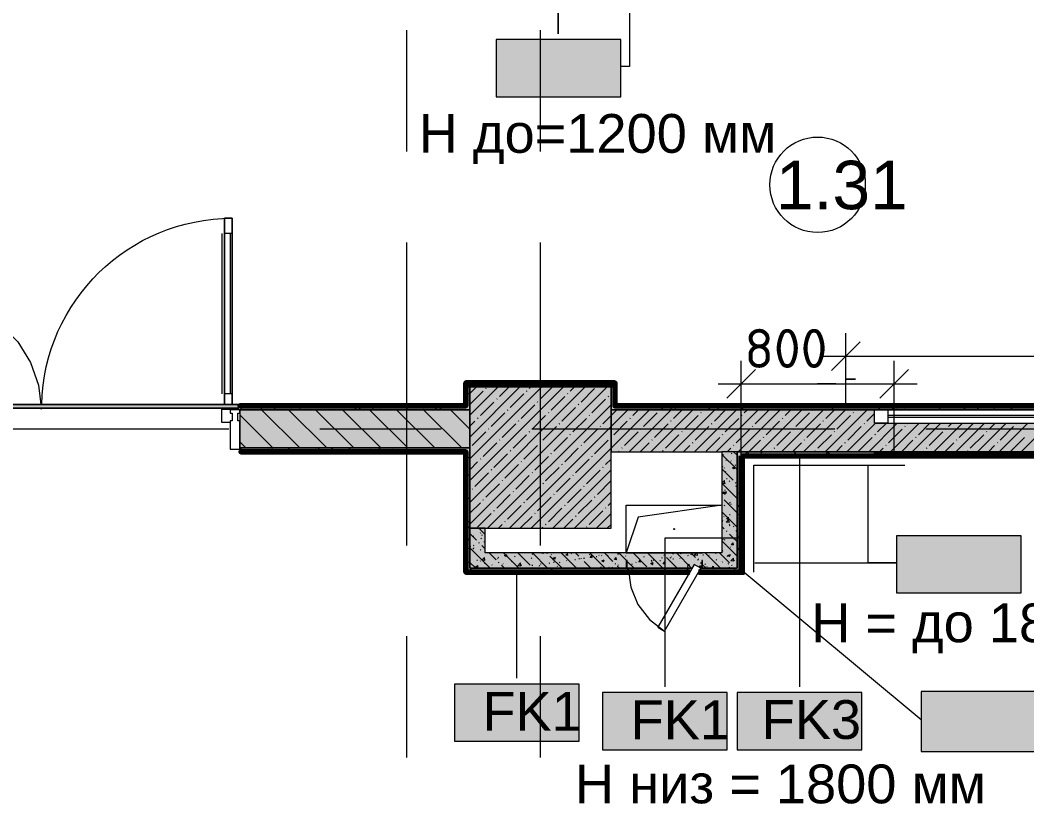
# Model space of a CAD drawing. Header units: millimetres. Extents: x -3817 to 677485, y -22715 to 103890.
# Drawn here: x 58677 to 63952, y 7747 to 11852 of the extents above; entities that cross this region are included whole.
import ezdxf

# ---------------------------------------------------------------- set-up
doc = ezdxf.new("R2010")
doc.units = ezdxf.units.MM
doc.layers.add('PDF _Геометрия', color=7, linetype='Continuous', true_color=0x1d1d1d)
doc.layers.add('PDF _Сплошная заливка', color=7, linetype='Continuous', true_color=0xffffff)
doc.layers.add('PDF _Текст', color=7, linetype='Continuous')
doc.styles.add('PDF GOST-Common', font='arial.ttf')
doc.styles.add('PDF ISOCPEUR', font='isocpeur.ttf')

msp = doc.modelspace()

# ---------------------------------------------------------------- hatches: boundary and pattern name
at = {"layer": 'PDF _Сплошная заливка', "transparency": 33554559}
for points in [[(61793.3, 9931.3), (61793.3, 9951.4), (61013.3, 9951.4), (61013.3, 9931.3), (61773.3, 9931.3)], [(65653.3, 9591.3), (65653.3, 9811.3), (64353.3, 9811.3), (64353.3, 9741.4), (63153.3, 9741.4), (63153.3, 9811.3), (61773.3, 9811.3), (61773.3, 9591.3), (65237, 9591.3)], [(61013.3, 8981.3), (61033.3, 8981.3), (61033.3, 9611.4), (61013.3, 9611.4), (61013.3, 9191.4)], [(62433.3, 8961.3), (62453.3, 8961.3), (62453.3, 9571.4), (62433.3, 9571.4), (62433.3, 8981.3)], [(62353.3, 8981.3), (62353.3, 9061.4), (61113.3, 9061.4), (61113.3, 8981.3), (61853.3, 8981.3), (61853.3, 9021.3), (61858.3, 9021.3), (61858.3, 8981.3), (62197.1, 8981.3), (62208.6, 9001.3), (62243.3, 8981.3), (62248.3, 8981.3), (62248.3, 9021.3), (62253.3, 9021.3), (62253.3, 8981.3), (62268.2, 8981.3)]]:
    msp.add_hatch(color=256, dxfattribs=at).paths.add_polyline_path(points)
h = msp.add_hatch(color=256, dxfattribs=at)
h.paths.add_polyline_path([(61033.3, 9611.4), (61033.3, 9811.3), (59828.3, 9811.3), (59828.3, 9611.4), (61013.3, 9611.4)], flags=0)
h.paths.add_polyline_path([(57815.1, 9611.4), (58183.3, 9611.4), (58183.3, 9811.3), (57273.3, 9811.3), (57273.3, 9611.4)], flags=0)
h = msp.add_hatch(color=256, dxfattribs=at)
h.paths.add_polyline_path([(60783.9, 9811.3), (61013.3, 9811.3), (61013.3, 9831.4), (59833.5, 9831.4), (59833.5, 9811.3)], flags=0)
h.paths.add_polyline_path([(57293.3, 9811.3), (58183.3, 9811.3), (58183.3, 9831.4), (57293.3, 9831.4)], flags=0)
at = {"layer": 'PDF _Сплошная заливка', "true_color": 0x494949, "transparency": 33554559}
msp.add_hatch(color=251, dxfattribs=at).paths.add_polyline_path([(59823.3, 9819.4), (59823.3, 9839.4), (58183.3, 9839.4), (58183.3, 9819.4), (59299.5, 9819.4)])
at = {"layer": 'PDF _Сплошная заливка', "transparency": 33554559}
h = msp.add_hatch(color=256, dxfattribs=at)
h.paths.add_polyline_path([(69633.3, 9811.3), (70923.3, 9811.3), (70923.3, 9819.4), (70953.3, 9819.4), (70953.3, 9831.4), (69603.3, 9831.4), (69603.3, 9819.4), (69633.3, 9819.4), (69633.3, 9811.8)], flags=0)
h.paths.add_polyline_path([(75703.3, 9811.3), (75702.3, 9831.4), (73973.3, 9831.4), (73973.3, 9819.4), (74028.3, 9819.4), (74028.3, 9811.3), (75627.5, 9811.3)], flags=0)
h.paths.add_polyline_path([(62268.2, 9811.3), (66123.3, 9811.5), (66123.3, 9819.4), (66153.3, 9819.4), (66153.3, 9831.4), (61793.3, 9831.4), (61793.3, 9811.3)], flags=0)
h.paths.add_polyline_path([(67133.3, 9811.3), (68473.3, 9811.8), (68473.3, 9819.4), (68503.3, 9819.4), (68503.3, 9831.4), (67103.3, 9831.4), (67103.3, 9819.4), (67133.3, 9819.4)], flags=0)
h.paths.add_polyline_path([(71933.3, 9811.3), (72468.3, 9811.3), (72468.3, 9819.4), (72523.3, 9819.4), (72523.3, 9831.4), (71903.3, 9831.4), (71903.3, 9819.4), (71933.3, 9819.4), (71933.3, 9812.3)], flags=0)
h = msp.add_hatch(color=256, dxfattribs=at)
h.paths.add_polyline_path([(60783.9, 9591.3), (61013.3, 9591.3), (61013.3, 9611.4), (59833.5, 9611.4), (59833.5, 9591.3)], flags=0)
h.paths.add_polyline_path([(57293.3, 9591.3), (58183.3, 9591.3), (58183.3, 9611.4), (57273.3, 9611.4), (57273.3, 9591.3)], flags=0)
h = msp.add_hatch(color=256, dxfattribs=at)
h.paths.add_polyline_path([(62453.3, 9571.4), (63153.3, 9571.4), (63153.3, 9591.3), (62433.3, 9591.3), (62433.3, 9571.4)], flags=0)
h.paths.add_polyline_path([(65633.3, 9571.4), (65633.3, 9591.3), (64353.3, 9591.3), (64353.3, 9571.4), (65632.3, 9571.4)], flags=0)
h = msp.add_hatch(color=256, dxfattribs=at)
h.paths.add_polyline_path([(61013.3, 8961.3), (62185.5, 8961.3), (62197.1, 8981.3), (61013.3, 8981.3)], flags=0)
h.paths.add_polyline_path([(62433.3, 8961.3), (62433.3, 8981.3), (62243.3, 8981.3), (62231.7, 8961.3), (62268.2, 8961.3)], flags=0)

# ---------------------------------------------------------------- linework, layer by layer
msp.add_lwpolyline([(62471.3, 8960.1), (62471.3, 9571.4)])
at = {"layer": 'PDF _Геометрия', "color": 7, "lineweight": 9}
for points in [[(61869.9, 13255.4), (61869.9, 11609.3), (61823.7, 11609.3)], [(61497.1, 12786.3), (61497.1, 11781.3), (61497.1, 12785.4)], [(63003.3, 9832.4), (63003.3, 10092.2), (63003.3, 10212.2)], [(62883.3, 10092.2), (65500.8, 10092.2), (72323.3, 10092.2), (72643.3, 10092.2)], [(62454.3, 9570.4), (62454.3, 9948), (62454.3, 10068)], [(63257.3, 9571.4), (63257.3, 9948), (63257.3, 10068)], [(62334.3, 9948), (63377.3, 9948)], [(62471.9, 9948), (62951.2, 9948), (62855.8, 9948)], [(58183.3, 9819.4), (59823.3, 9819.4), (58183.3, 9819.4), (58183.3, 9839.4), (59823.3, 9839.4), (58183.3, 9839.4)], [(59823.3, 9819.4), (59823.3, 9839.4), (59823.3, 9819.4)], [(62433.3, 9591.3), (62353.3, 9591.3)], [(62453.3, 9571.4), (63153.3, 9571.4)], [(62453.3, 8961.3), (62453.3, 9570.4)], [(62759.8, 9572.9), (62759.8, 8361)], [(62526.2, 9010), (63269.6, 9010), (63120.9, 9010), (63120.9, 9523.5)], [(62353.3, 9061.4), (61853.3, 9061.4), (61853.3, 9311.3), (62353.3, 9311.3), (61915.8, 9248.9), (61853.3, 9061.4)], [(62447, 9139.1), (62055.2, 9139.1), (62055.2, 8361)], [(62461.3, 8969.9), (62471.3, 8969.9), (62471.3, 8950.4), (62451.3, 8950.4), (62451.3, 8960.3), (62451.3, 8950.4), (62471.3, 8950.4), (62471.3, 8969.9), (62454.3, 8969.9)], [(61278.8, 8960.8), (61278.8, 8405)], [(62471.3, 8960.1), (63398.8, 8189)]]:
    msp.add_lwpolyline(points, dxfattribs=at)
at = {"layer": 'PDF _Геометрия', "color": 253, "lineweight": 9, "true_color": 0xaaaaaa}
for points in [[(60703.3, 11164.8), (60703.3, 11799.8)], [(61403.3, 11164.8), (61403.3, 11799.8)], [(59734.3, 10734.4), (59734.3, 9894.4)], [(59788.3, 10734.4), (59748.3, 10734.4)], [(59778.3, 10734.4), (59778.3, 9894.4)], [(60703.3, 9101), (60703.3, 10688.5)], [(61403.3, 9101), (61403.3, 10688.5)], [(58223.3, 9839.4), (58223.3, 10379.3), (58349, 10365.2), (58468.4, 10323.4), (58575.5, 10256.1), (58665, 10166.6), (58732.3, 10059.5), (58774.1, 9940.1), (58785.4, 9839.4)], [(59788.3, 9894.4), (59748.3, 9894.4)], [(58787.7, 9819.4), (58788.3, 9814.4), (58788.7, 9819.4)], [(59778.3, 9744.3), (59733.3, 9744.3), (59733.3, 9814.4), (59788.3, 9814.4), (59788.3, 9811.3)], [(59788.3, 9819.4), (59788.3, 9814.4)], [(64353.3, 9811.3), (63153.3, 9811.3)], [(59788.3, 9794.3), (59788.3, 9754.3)], [(64283.3, 9781.4), (63223.3, 9781.4)], [(64283.3, 9771.3), (63223.3, 9771.3)], [(58183.8, 9711.4), (59771.3, 9711.4)], [(60247.6, 9711.4), (60882.6, 9711.4)], [(61358.8, 9711.4), (62946.3, 9711.4)], [(63153.3, 9741.4), (64353.3, 9741.4)], [(63422.6, 9711.4), (64057.6, 9711.4)], [(61863.3, 8981.3), (61876.2, 8883), (61914.2, 8791.3), (61974.6, 8712.6), (62053.3, 8652.3)], [(60703.3, 7989.8), (60703.3, 8624.8)], [(61403.3, 7989.8), (61403.3, 8624.8)]]:
    msp.add_lwpolyline(points, dxfattribs=at)
at = {"layer": 'PDF _Геометрия', "color": 7, "lineweight": 9}
for points in [[(61823.7, 11751.2), (61170.6, 11751.2), (61170.6, 11451.2), (61823.7, 11451.2)], [(61773.3, 9931.3), (61033.3, 9931.3), (61033.3, 9191.4), (61773.3, 9191.4)], [(61013.3, 9811.3), (59833.5, 9811.3)], [(59833.5, 9611.4), (61013.3, 9611.4)], [(63922.8, 9151.9), (63269.6, 9151.9), (63269.6, 8851.9), (63922.8, 8851.9)], [(61113.3, 8981.3), (62197.1, 8981.3)], [(62243.3, 8981.3), (62353.3, 8981.3)], [(61605.4, 8374.9), (60952.3, 8374.9), (60952.3, 8074.9), (61605.4, 8074.9)], [(64092.8, 8336.5), (63398.8, 8336.5), (63398.8, 8021.2), (64092.8, 8021.2)], [(64092.8, 8336.5), (63398.8, 8336.5), (63398.8, 8021.2), (64092.8, 8021.2)], [(62381.8, 8330.9), (61728.7, 8330.9), (61728.7, 8030.9), (62381.8, 8030.9)], [(63086.4, 8330.9), (62433.3, 8330.9), (62433.3, 8030.9), (63086.4, 8030.9)]]:
    msp.add_lwpolyline(points, close=True, dxfattribs=at)
at = {"layer": 'PDF _Геометрия', "color": 253, "lineweight": 9, "true_color": 0xaaaaaa}
msp.add_lwpolyline([(58790.5, 9839.4, -0.408103), (59788.3, 10814.4), (59788.3, 9839.4)], format="xyb", dxfattribs=at)
for points in [[(59748.3, 9839.4), (59748.3, 10814.4), (59788.3, 10814.4), (59788.3, 9839.4), (59788.3, 10814.4), (59748.3, 10814.4)], [(59748.3, 9814.4), (59788.3, 9814.4), (59788.3, 9819.4), (59788.3, 9814.4), (59748.3, 9814.4), (59748.3, 9819.4)]]:
    msp.add_lwpolyline(points, close=True, dxfattribs=at)
at = {"layer": 'PDF _Геометрия', "color": 7, "lineweight": 20}
for points in [[(63078.3, 10167.2), (63003.3, 10092.2), (62928.3, 10017.2)], [(62529.3, 10023), (62454.3, 9948), (62379.3, 9873)], [(63332.3, 10023), (63257.3, 9948), (63182.3, 9873)]]:
    msp.add_lwpolyline(points, dxfattribs=at)
at = {"layer": 'PDF _Геометрия', "color": 9, "lineweight": 9, "true_color": 0xc0c0c0}
for points in [[(63003.3, 9971.3), (63053.3, 9971.3), (63053.3, 9972.3), (63003.3, 9972.3)], [(61013.3, 9931.3), (61793.3, 9931.3), (61793.3, 9951.4), (61013.3, 9951.4)], [(63003.3, 9831.4), (63053.3, 9831.4), (63053.3, 9832.4), (63003.3, 9832.4)], [(62353.3, 8981.3), (62433.3, 8981.3)]]:
    msp.add_lwpolyline(points, close=True, dxfattribs=at)
at = {"layer": 'PDF _Геометрия', "color": 231, "lineweight": 70, "true_color": 0xff80c0}
for points in [[(61013.3, 9831.4), (61013.3, 9951.4), (61012.3, 9951.4), (61012.3, 9832.4), (59828.3, 9832.4), (59828.3, 9831.4), (61012.3, 9831.4)], [(61013.3, 9951.4), (61793.3, 9951.4), (61793.3, 9952.4), (61013.3, 9952.4)], [(61793.3, 9951.4), (61793.3, 9831.4), (61794.3, 9831.4), (66153.3, 9831.4), (66153.3, 9832.4), (61794.3, 9832.4), (61794.3, 9951.4)]]:
    msp.add_lwpolyline(points, close=True, dxfattribs=at)
at = {"layer": 'PDF _Геометрия', "color": 9, "lineweight": 9, "true_color": 0xc0c0c0}
for points in [[(65653.3, 9811.3), (61773.3, 9811.3), (61773.3, 9591.3), (62353.3, 9591.3), (62353.3, 9061.4), (61113.3, 9061.4), (61113.3, 9191.4), (61033.3, 9191.4), (61033.3, 8981.3), (61113.3, 8981.3), (61033.3, 8981.3), (61033.3, 9611.4), (61013.3, 9611.4), (61033.3, 9611.4), (61033.3, 9811.3), (61013.3, 9811.3), (61033.3, 9811.3), (61033.3, 9931.3), (61013.3, 9931.3), (61013.3, 9831.4), (59833.5, 9831.4), (59833.5, 9811.3), (59828.3, 9811.3), (59828.3, 9611.4), (59833.5, 9611.4), (59833.5, 9591.3), (61013.3, 9591.3), (61013.3, 8981.3), (61013.3, 8961.3), (62185.5, 8961.3)], [(66153.3, 9819.4), (66153.3, 9831.4), (61793.3, 9831.4), (61793.3, 9931.3), (61773.3, 9931.3), (61773.3, 9811.3), (61793.3, 9811.3), (66123.3, 9811.3)], [(64353.3, 9591.3), (63153.3, 9591.3), (63153.3, 9571.4), (63153.3, 9591.3), (62433.3, 9591.3), (62433.3, 9571.4), (62433.3, 8981.3), (62433.3, 9591.3), (65653.3, 9591.3)], [(61853.3, 9061.4), (62253.3, 9061.4)], [(62231.7, 8961.3), (62433.3, 8961.3), (62453.3, 8961.3)]]:
    msp.add_lwpolyline(points, dxfattribs=at)
at = {"layer": 'PDF _Геометрия', "color": 253, "lineweight": 9, "true_color": 0x9b9b9b}
for points in [[(61026.8, 9928.4), (61025.1, 9931.3), (61021.7, 9937.1)], [(61094.8, 9932.5), (61089.8, 9941.2)], [(61109, 9951.4), (61108.1, 9949.8)], [(61271.4, 9931.3), (61267.5, 9938.2)], [(61275.6, 9935.1), (61273.4, 9931.3)], [(61317.2, 9946.3), (61312.2, 9937.6)], [(61355.3, 9951.4), (61353.8, 9948.7)], [(61366.9, 9948.8), (61365.5, 9951.4)], [(61425.7, 9951.4), (61421.9, 9944.6)], [(61447.4, 9931.3), (61445.2, 9935.2)], [(61521.3, 9934), (61519.8, 9931.3)], [(61672.1, 9951.4), (61667.6, 9943.5)], [(61740.7, 9948.2), (61735.6, 9939.5)], [(61790.4, 9946.9), (61787.8, 9951.4)], [(61020.4, 9897.1), (61030.4, 9897.1)], [(61782.4, 9897.1), (61792.4, 9897.1)], [(59944.3, 9823.9), (59939.3, 9815.1)], [(59995.1, 9825.5), (59991.7, 9831.4)], [(60012.3, 9819.8), (60007.5, 9811.3)], [(60063.1, 9829.6), (60062.1, 9831.4)], [(60104.8, 9818.4), (60099.7, 9827.1)], [(60144.1, 9811.3), (60141.4, 9816)], [(60230.2, 9831.4), (60226.7, 9825.2)], [(60240.8, 9826.6), (60238.1, 9831.4)], [(60418.5, 9823.6), (60414.1, 9831.4)], [(60435.8, 9821.7), (60430.8, 9813)], [(60460.2, 9812.5), (60455.2, 9821.2)], [(60476.6, 9831.4), (60472.4, 9824.1)], [(60528.2, 9816.5), (60523.2, 9825.2)], [(60545.5, 9828.7), (60540.4, 9820)], [(60566.4, 9811.3), (60564.8, 9814.1)], [(60705.9, 9813.5), (60700.9, 9822.3)], [(60791.2, 9827.6), (60786.2, 9818.9)], [(60859.2, 9823.6), (60854.2, 9814.8)], [(60883.2, 9811.3), (60878.6, 9819.3)], [(60988.7, 9811.3), (60988.3, 9812.2)], [(61824.9, 9826.1), (61821.9, 9831.4)], [(62002.6, 9823.1), (61997.9, 9831.4)], [(62044.3, 9811.9), (62039.2, 9820.7)], [(62087.9, 9818.1), (62084, 9811.3)], [(62112.3, 9816), (62107.3, 9824.7)], [(62129.5, 9829.2), (62124.5, 9820.5)], [(62150.2, 9811.3), (62148.9, 9813.6)], [(62236.3, 9831.4), (62234.2, 9827.6)], [(62290, 9813), (62285, 9821.8)], [(62333.6, 9817), (62330.4, 9811.3)], [(62401.7, 9812.9), (62400.8, 9811.3)], [(62467, 9811.3), (62462.7, 9818.8)], [(62482.7, 9831.4), (62479.9, 9826.5)], [(62553, 9831.1), (62547.9, 9822.4)], [(62572.5, 9811.3), (62572.3, 9811.7)], [(62647.4, 9811.8), (62647.1, 9811.3)], [(62807.9, 9830.5), (62807.4, 9831.4)], [(62849.5, 9819.3), (62844.5, 9828)], [(62934.8, 9821.9), (62929.7, 9813.2)], [(62975.4, 9831.4), (62971.4, 9824.3)], [(63163.3, 9824.5), (63159.3, 9831.4)], [(63180.5, 9820.8), (63175.5, 9812.1)], [(63231.3, 9828.6), (63229.7, 9831.4)], [(63248.5, 9816.7), (63245.4, 9811.3)], [(63272.9, 9817.4), (63267.9, 9826.1)], [(63311.6, 9811.3), (63309.5, 9815)], [(63327.4, 9831.4), (63326.8, 9830.3)], [(63397.8, 9831.4), (63394.8, 9826.2)], [(63409, 9825.6), (63405.7, 9831.4)], [(63494.3, 9815.6), (63491.8, 9811.3)], [(63562.3, 9811.5), (63562.2, 9811.3)], [(63586.7, 9822.6), (63581.7, 9831.3)], [(63628.3, 9811.4), (63623.3, 9820.2)], [(63696.4, 9815.5), (63691.3, 9824.2)], [(63734, 9811.3), (63733, 9813.1)], [(63781.6, 9825.7), (63776.6, 9817)], [(63820.1, 9831.4), (63818.3, 9828.1)], [(63874.1, 9812.5), (63869, 9821.2)], [(59981, 9606.2), (59978, 9611.4)], [(59997.6, 9611.4), (59995.1, 9607)], [(60049, 9610.3), (60048.4, 9611.4)], [(60090.6, 9599.1), (60085.6, 9607.8)], [(60204.2, 9603.4), (60199.2, 9594.7)], [(60226.7, 9607.3), (60224.3, 9611.4)], [(60244, 9611.4), (60240.8, 9605.9)], [(60313.9, 9610.5), (60308.8, 9601.8)], [(60404.4, 9604.3), (60400.3, 9611.4)], [(60446, 9593.1), (60441, 9601.8)], [(60514.1, 9597.2), (60509, 9605.9)], [(60559.6, 9609.4), (60554.6, 9600.7)], [(60627.6, 9605.3), (60622.6, 9596.6)], [(60691.8, 9594.2), (60686.7, 9602.9)], [(60842.3, 9611.4), (60841.9, 9610.7)], [(60869.4, 9591.3), (60864.4, 9599.9)], [(59892.6, 9592.3), (59902.7, 9592.3)], [(59984.1, 9592.3), (59994.1, 9592.3)], [(60130.3, 9591.3), (60127.2, 9596.7)], [(60162.6, 9592.3), (60162, 9591.3)], [(60166.9, 9592.3), (60177, 9592.3)], [(60258.4, 9592.3), (60268.4, 9592.3)], [(60319.3, 9592.3), (60329.4, 9592.3)], [(60471.7, 9592.3), (60481.8, 9592.3)], [(60552.6, 9591.3), (60550.7, 9594.8)], [(60563.2, 9592.3), (60573.2, 9592.3)], [(60654.6, 9592.3), (60664.7, 9592.3)], [(60837.5, 9592.3), (60847.6, 9592.3)], [(60928.9, 9592.3), (60939, 9592.3)], [(60975, 9591.3), (60974.1, 9592.9)], [(60989.9, 9592.3), (61000, 9592.3)], [(61009.4, 9596.1), (61006.7, 9591.3)], [(61020.8, 9573), (61015.8, 9581.7)], [(61020.4, 9561.8), (61030.4, 9561.8)], [(62452.9, 9561.8), (62453.3, 9561.8)], [(62453.6, 9590.7), (62453.2, 9591.3)], [(62483.8, 9589.5), (62478.8, 9580.8)], [(62483.4, 9592.3), (62493.5, 9592.3)], [(62495.2, 9579.6), (62490.2, 9588.3)], [(62563.2, 9583.6), (62558.8, 9591.3)], [(62574.9, 9592.3), (62584.9, 9592.3)], [(62604.9, 9572.5), (62599.8, 9581.2)], [(62666.3, 9592.3), (62676.4, 9592.3)], [(62740.9, 9580.7), (62735.9, 9589.4)], [(62849.2, 9592.3), (62859.2, 9592.3)], [(62865.6, 9580.2), (62860.6, 9571.5)], [(62907.3, 9591.3), (62902.2, 9582.7)], [(62918.6, 9577.7), (62913.6, 9586.4)], [(62940.6, 9592.3), (62950.7, 9592.3)], [(62957.5, 9571.4), (62955.2, 9575.2)], [(63001.6, 9592.3), (63011.6, 9592.3)], [(63012.8, 9591.3), (63011.9, 9589.7)], [(63027.9, 9571.4), (63023.3, 9579.3)], [(63111.4, 9579.1), (63106.9, 9571.4)], [(62453.3, 9530.3), (62452.6, 9531.4)], [(61016.5, 9486.4), (61013.3, 9480.8)], [(61020.4, 9470.4), (61030.4, 9470.4)], [(62449.3, 9468.7), (62444.2, 9460)], [(62452.9, 9470.4), (62453.3, 9470.4)], [(62450.6, 9413), (62445.5, 9421.7)], [(61023.6, 9376.7), (61018.5, 9368)], [(61020.4, 9348.5), (61030.4, 9348.5)], [(62439.4, 9371.4), (62434.4, 9380.1)], [(62443.5, 9303.3), (62438.5, 9312.1)], [(62452.9, 9287.5), (62453.3, 9287.5)], [(62437, 9264.6), (62433.3, 9258)], [(62447.6, 9235.3), (62442.5, 9244)], [(61020.4, 9226.5), (61030.4, 9226.5)], [(61030, 9191.2), (61025, 9199.9)], [(62436.4, 9193.7), (62433.3, 9199.1)], [(62452.9, 9226.5), (62453.3, 9226.5)], [(61022.5, 9131), (61017.5, 9122.3)], [(61020.4, 9135.1), (61030.4, 9135.1)], [(61033.3, 9124.7), (61029.1, 9131.9)], [(62444.1, 9154.9), (62439.1, 9146.2)], [(62452.9, 9135.1), (62453.3, 9135.1)], [(61033.3, 9088.7), (61028.6, 9080.6)], [(62440, 9086.9), (62435, 9078.1)], [(61027.1, 9013.5), (61022, 9022.2)], [(61033.3, 9063.7), (61033.2, 9063.8)], [(62451.2, 9045.2), (62446.1, 9036.5)], [(61015.9, 8971.9), (61013.3, 8976.4)], [(61020.4, 9013.2), (61030.4, 9013.2)], [(61040.7, 8979.7), (61035.7, 8971)], [(61057.2, 8961.3), (61052.5, 8969.4)], [(61081.3, 8982.7), (61091.4, 8982.7)], [(61125.6, 8964.8), (61120.5, 8973.5)], [(61147.3, 8981.3), (61145.4, 8978)], [(61244.8, 8967.4), (61241.3, 8961.3)], [(61303.3, 8961.8), (61298.2, 8970.5)], [(61393.6, 8981.3), (61391.1, 8976.9)], [(61397.7, 8981.1), (61397.6, 8981.3)], [(61464, 8981.3), (61459.1, 8972.9)], [(61479.5, 8961.3), (61475.9, 8967.5)], [(61821.1, 8979.2), (61819.9, 8981.3)], [(61845.9, 8972.3), (61840.9, 8963.6)], [(61862.8, 8968.1), (61857.7, 8976.8)], [(61886.4, 8981.3), (61882.6, 8974.8)], [(62091.7, 8971.2), (62086.7, 8962.5)], [(62159.7, 8967.1), (62156.4, 8961.3)], [(62176.5, 8973.2), (62171.9, 8981.3)], [(62244.6, 8977.3), (62242.8, 8980.5)], [(62286.2, 8966.2), (62281.2, 8974.9)], [(62308.7, 8981.3), (62306, 8976.6)], [(62422.3, 8974.3), (62418.2, 8981.3)], [(62422.5, 8982.7), (62432.5, 8982.7)], [(62433.4, 9016), (62433.3, 9016.3)], [(61162.7, 8961.3), (61162.2, 8962.3)], [(61312.8, 8963.3), (61311.7, 8961.3)], [(61558.6, 8962.2), (61558.1, 8961.3)], [(62324.2, 8961.3), (62322.8, 8963.7)], [(62405.5, 8966), (62402.7, 8961.3)]]:
    msp.add_lwpolyline(points, dxfattribs=at)
at = {"layer": 'PDF _Геометрия', "lineweight": 9}
for points in [[(61033.3, 9896.5), (61068.1, 9931.3)], [(61033.3, 9782.5), (61182.1, 9931.3)], [(61033.3, 9668.4), (61296.2, 9931.3)], [(61033.3, 9554.4), (61410.2, 9931.3)], [(61033.3, 9440.3), (61524.3, 9931.3)], [(61033.3, 9326.3), (61638.3, 9931.3)], [(61033.3, 9212.3), (61752.4, 9931.3)], [(61117.1, 9923.3), (61119.4, 9925.7)], [(61188.3, 9880.5), (61239.1, 9931.3)], [(61345.1, 9923.3), (61353.2, 9931.3)], [(61402.2, 9866.3), (61467.2, 9931.3)], [(61559, 9909.1), (61581.3, 9931.3)], [(61616, 9852), (61687.3, 9923.3)], [(61033.3, 9839.5), (61102.8, 9909.1)], [(61174.1, 9866.3), (61176.4, 9868.7)], [(61245.4, 9823.5), (61316.6, 9894.8)], [(61330.9, 9909.1), (61333.3, 9911.4)], [(61459.2, 9809.3), (61530.5, 9880.5)], [(61544.7, 9894.8), (61547.1, 9897.2)], [(61673, 9795), (61744.3, 9866.3)], [(61758.6, 9880.5), (61760.9, 9882.9)], [(61772.8, 9894.8), (61773.3, 9895.2)], [(60142.7, 9611.4), (59942.7, 9811.3)], [(60284.1, 9611.4), (60084.1, 9811.3)], [(60425.5, 9611.4), (60225.5, 9811.3)], [(60566.9, 9611.4), (60366.9, 9811.3)], [(60708.4, 9611.4), (60508.4, 9811.3)], [(60849.8, 9611.4), (60649.8, 9811.3)], [(60991.2, 9611.4), (60791.2, 9811.3)], [(61033.3, 9710.7), (60932.6, 9811.3)], [(61088.5, 9780.7), (61159.8, 9852)], [(61126.4, 9191.4), (61773.3, 9838.2)], [(61231.1, 9809.3), (61233.5, 9811.6)], [(61240.5, 9191.4), (61773.3, 9724.2), (61860.5, 9811.3)], [(61302.4, 9766.5), (61373.7, 9837.8)], [(61354.5, 9191.4), (61773.3, 9610.1), (61974.5, 9811.3)], [(61387.9, 9852), (61390.3, 9854.4)], [(61516.2, 9752.2), (61587.5, 9823.5)], [(61601.8, 9837.8), (61604.1, 9840.1)], [(61868.6, 9591.3), (62088.6, 9811.3)], [(61886.9, 9780.7), (61917.5, 9811.3)], [(61982.6, 9591.3), (62202.6, 9811.3)], [(62029.4, 9809.3), (62031.5, 9811.3)], [(62096.7, 9591.3), (62316.7, 9811.3)], [(62100.7, 9766.5), (62145.6, 9811.3)], [(62210.7, 9591.3), (62430.7, 9811.3)], [(62257.5, 9809.3), (62259.6, 9811.3)], [(62314.6, 9752.2), (62373.7, 9811.3)], [(62324.8, 9591.3), (62544.8, 9811.3)], [(62438.8, 9591.3), (62658.8, 9811.3)], [(62471.4, 9795), (62487.7, 9811.3)], [(62552.9, 9591.3), (62772.9, 9811.3)], [(62666.9, 9591.3), (62886.9, 9811.3)], [(62685.2, 9780.7), (62715.8, 9811.3)], [(62781, 9591.3), (63001, 9811.3)], [(62827.8, 9809.3), (62829.9, 9811.3)], [(62895, 9591.3), (63115, 9811.3)], [(62899.1, 9766.5), (62943.9, 9811.3)], [(63055.9, 9809.3), (63058, 9811.3)], [(60001.2, 9611.4), (59828.3, 9784.3)], [(61074.3, 9766.5), (61076.7, 9768.9)], [(61145.6, 9723.7), (61216.8, 9795)], [(61359.4, 9709.5), (61430.7, 9780.7)], [(61444.9, 9795), (61447.3, 9797.4)], [(61573.2, 9695.2), (61644.5, 9766.5)], [(61658.8, 9780.7), (61661.2, 9783.1)], [(61730.1, 9738), (61773.3, 9781.2), (61801.3, 9809.3)], [(61872.6, 9766.5), (61875, 9768.9)], [(61943.9, 9723.7), (62015.2, 9795)], [(62157.8, 9709.5), (62229, 9780.7)], [(62243.3, 9795), (62245.7, 9797.4)], [(62371.6, 9695.2), (62442.9, 9766.5)], [(62457.1, 9780.7), (62459.5, 9783.1)], [(62528.4, 9738), (62599.7, 9809.3)], [(62671, 9766.5), (62673.3, 9768.9)], [(62742.3, 9723.7), (62813.5, 9795)], [(62956.1, 9709.5), (63027.4, 9780.7)], [(63041.6, 9795), (63044, 9797.4)], [(63112.9, 9752.2), (63153.3, 9792.6)], [(61033.3, 9725.5), (61060, 9752.2)], [(61131.3, 9709.5), (61133.7, 9711.8)], [(61202.6, 9666.7), (61273.9, 9738)], [(61288.1, 9752.2), (61290.5, 9754.6)], [(61416.4, 9652.4), (61487.7, 9723.7)], [(61502, 9738), (61504.3, 9740.4)], [(61630.3, 9638.2), (61701.6, 9709.5)], [(61715.8, 9723.7), (61718.2, 9726.1)], [(61787.1, 9681), (61858.4, 9752.2)], [(61929.7, 9709.5), (61932, 9711.8)], [(62000.9, 9666.7), (62072.2, 9738)], [(62086.5, 9752.2), (62088.8, 9754.6)], [(62214.8, 9652.4), (62286.1, 9723.7)], [(62300.3, 9738), (62302.7, 9740.4)], [(62428.6, 9638.2), (62499.9, 9709.5)], [(62514.2, 9723.7), (62516.5, 9726.1)], [(62585.4, 9681), (62656.7, 9752.2)], [(62728, 9709.5), (62730.4, 9711.8)], [(62799.3, 9666.7), (62870.6, 9738)], [(62884.8, 9752.2), (62887.2, 9754.6)], [(63009.1, 9591.3), (63159.1, 9741.4)], [(63013.1, 9652.4), (63084.4, 9723.7)], [(63098.7, 9738), (63101, 9740.4)], [(63123.1, 9591.3), (63273.1, 9741.4)], [(63169.9, 9695.2), (63216.1, 9741.4)], [(63227, 9638.2), (63298.2, 9709.5)], [(63237.1, 9591.3), (63387.2, 9741.4)], [(63312.5, 9723.7), (63314.9, 9726.1)], [(63326.8, 9738), (63330.1, 9741.4)], [(63351.2, 9591.3), (63501.2, 9741.4)], [(63383.8, 9681), (63444.2, 9741.4)], [(63465.2, 9591.3), (63615.2, 9741.4)], [(63526.3, 9709.5), (63528.7, 9711.8)], [(63540.6, 9723.7), (63558.2, 9741.4)], [(63579.3, 9591.3), (63729.3, 9741.4)], [(63597.6, 9666.7), (63668.9, 9738)], [(63693.3, 9591.3), (63843.3, 9741.4)], [(63754.4, 9709.5), (63786.3, 9741.4)], [(63807.4, 9591.3), (63957.4, 9741.4)], [(63811.5, 9652.4), (63882.7, 9723.7)], [(63897, 9738), (63899.4, 9740.4)], [(63921.4, 9591.3), (64071.4, 9741.4)], [(61045.8, 9623.9), (61117.1, 9695.2)], [(61188.3, 9652.4), (61190.7, 9654.8)], [(61259.6, 9609.7), (61330.9, 9681)], [(61345.1, 9695.2), (61347.5, 9697.6)], [(61473.5, 9595.4), (61544.7, 9666.7)], [(61559, 9681), (61561.4, 9683.3)], [(61772.8, 9666.7), (61773.3, 9667.1), (61775.2, 9669.1)], [(61844.1, 9623.9), (61915.4, 9695.2)], [(61986.7, 9652.4), (61989, 9654.8)], [(62058, 9609.7), (62129.2, 9681)], [(62143.5, 9695.2), (62145.9, 9697.6)], [(62271.8, 9595.4), (62343.1, 9666.7)], [(62357.3, 9681), (62359.7, 9683.3)], [(62571.2, 9666.7), (62573.6, 9669.1)], [(62642.5, 9623.9), (62713.7, 9695.2)], [(62785, 9652.4), (62787.4, 9654.8)], [(62856.3, 9609.7), (62927.6, 9681)], [(62941.8, 9695.2), (62944.2, 9697.6)], [(63070.1, 9595.4), (63141.4, 9666.7)], [(63155.7, 9681), (63158.1, 9683.3)], [(63369.5, 9666.7), (63371.9, 9669.1)], [(63440.8, 9623.9), (63512.1, 9695.2)], [(63583.4, 9652.4), (63585.7, 9654.8)], [(63654.6, 9609.7), (63725.9, 9681)], [(63740.2, 9695.2), (63742.6, 9697.6)], [(63868.5, 9595.4), (63939.8, 9666.7)], [(59859.8, 9611.4), (59828.3, 9642.9)], [(61033.3, 9611.4), (61033.9, 9612)], [(61102.8, 9566.9), (61174.1, 9638.2)], [(61316.6, 9552.7), (61387.9, 9623.9)], [(61402.2, 9638.2), (61404.5, 9640.6)], [(61530.5, 9538.4), (61601.8, 9609.7)], [(61616, 9623.9), (61618.4, 9626.3)], [(61687.3, 9581.2), (61758.6, 9652.4)], [(61829.9, 9609.7), (61832.2, 9612)], [(61925.6, 9591.3), (61972.4, 9638.2)], [(62153.7, 9591.3), (62186.3, 9623.9)], [(62200.5, 9638.2), (62202.9, 9640.6)], [(62381.8, 9591.3), (62400.1, 9609.7)], [(62414.4, 9623.9), (62416.7, 9626.3)], [(62495.8, 9591.3), (62556.9, 9652.4)], [(62628.2, 9609.7), (62630.6, 9612)], [(62723.9, 9591.3), (62770.8, 9638.2)], [(62952, 9591.3), (62984.6, 9623.9)], [(62998.9, 9638.2), (63001.2, 9640.6)], [(63180.1, 9591.3), (63198.5, 9609.7)], [(63212.7, 9623.9), (63215.1, 9626.3)], [(63294.2, 9591.3), (63355.3, 9652.4)], [(63426.5, 9609.7), (63428.9, 9612)], [(63522.3, 9591.3), (63569.1, 9638.2)], [(63750.4, 9591.3), (63783, 9623.9)], [(63797.2, 9638.2), (63799.6, 9640.6)], [(61088.5, 9552.7), (61090.9, 9555)], [(61159.8, 9509.9), (61231.1, 9581.2)], [(61245.4, 9595.4), (61247.7, 9597.8)], [(61373.7, 9495.6), (61444.9, 9566.9)], [(61459.2, 9581.2), (61461.6, 9583.5)], [(61587.5, 9481.4), (61658.8, 9552.7)], [(61673, 9566.9), (61675.4, 9569.3)], [(61744.3, 9524.1), (61773.3, 9553.1)], [(61811.5, 9591.3), (61815.6, 9595.4)], [(62043.7, 9595.4), (62046.1, 9597.8)], [(62609.9, 9591.3), (62613.9, 9595.4)], [(62842, 9595.4), (62844.4, 9597.8)], [(63408.2, 9591.3), (63412.3, 9595.4)], [(63640.4, 9595.4), (63642.8, 9597.8)], [(61033.3, 9497.4), (61074.3, 9538.4)], [(61145.6, 9495.6), (61147.9, 9498)], [(61216.8, 9452.9), (61288.1, 9524.1)], [(61302.4, 9538.4), (61304.8, 9540.8)], [(61430.7, 9438.6), (61502, 9509.9)], [(61468.6, 9191.4), (61773.3, 9496.1)], [(61516.2, 9524.1), (61518.6, 9526.5)], [(61644.5, 9424.3), (61715.8, 9495.6)], [(61730.1, 9509.9), (61732.4, 9512.3)], [(61060, 9410.1), (61131.3, 9481.4)], [(61273.9, 9395.8), (61345.1, 9467.1)], [(61359.4, 9481.4), (61361.8, 9483.7)], [(61487.7, 9381.6), (61559, 9452.9)], [(61573.2, 9467.1), (61575.6, 9469.5)], [(61045.8, 9395.8), (61048.1, 9398.2)], [(61117.1, 9353.1), (61188.3, 9424.3)], [(61202.6, 9438.6), (61205, 9441)], [(61330.9, 9338.8), (61402.2, 9410.1)], [(61416.4, 9424.3), (61418.8, 9426.7)], [(61544.7, 9324.6), (61616, 9395.8)], [(61630.3, 9410.1), (61632.6, 9412.5)], [(61701.6, 9367.3), (61772.8, 9438.6)], [(61102.8, 9338.8), (61105.2, 9341.2)], [(61174.1, 9296), (61245.4, 9367.3)], [(61259.6, 9381.6), (61262, 9383.9)], [(61387.9, 9281.8), (61459.2, 9353.1)], [(61473.5, 9367.3), (61475.8, 9369.7)], [(61582.6, 9191.4), (61773.3, 9382)], [(61601.8, 9267.5), (61673, 9338.8)], [(61687.3, 9353.1), (61689.7, 9355.4)], [(61033.3, 9269.3), (61088.5, 9324.6)], [(61159.8, 9281.8), (61162.2, 9284.2)], [(61231.1, 9239), (61302.4, 9310.3)], [(61316.6, 9324.6), (61319, 9326.9)], [(61444.9, 9224.8), (61516.2, 9296)], [(61530.5, 9310.3), (61532.9, 9312.7)], [(61744.3, 9296), (61746.7, 9298.4)], [(61758.6, 9310.3), (61773.3, 9325)], [(61074.3, 9196.2), (61145.6, 9267.5)], [(61297.5, 9191.4), (61359.4, 9253.3)], [(61373.7, 9267.5), (61376, 9269.9)], [(61525.6, 9191.4), (61573.2, 9239)], [(61587.5, 9253.3), (61589.9, 9255.6)], [(61658.8, 9210.5), (61730.1, 9281.8)], [(61696.7, 9191.4), (61773.3, 9268)], [(61183.4, 9191.4), (61202.6, 9210.5)], [(61216.8, 9224.8), (61219.2, 9227.1)], [(61411.5, 9191.4), (61416.4, 9196.2)], [(61430.7, 9210.5), (61433.1, 9212.9)], [(61644.5, 9196.2), (61646.9, 9198.6)], [(61753.7, 9191.4), (61773.3, 9210.9)]]:
    msp.add_lwpolyline(points, dxfattribs=at)
at = {"layer": 'PDF _Геометрия', "color": 7, "lineweight": 20}
msp.add_lwpolyline([(59818.3, 9754.3), (59818.3, 9794.3), (59828.3, 9794.3), (59828.3, 9811.3), (59778.3, 9811.3), (59778.3, 9794.3), (59788.3, 9794.3), (59788.3, 9754.3), (59778.3, 9754.3), (59778.3, 9604.4), (59828.3, 9604.4), (59828.3, 9754.3)], close=True, dxfattribs=at)
at = {"layer": 'PDF _Геометрия', "color": 253, "lineweight": 13, "true_color": 0xaaaaaa}
for points in [[(63223.3, 9811.3), (63223.3, 9741.4), (63153.3, 9741.4), (63153.3, 9811.3)], [(61858.3, 9021.3), (61853.3, 9021.3), (61853.3, 8981.3), (61858.3, 8981.3)], [(62248.3, 9021.3), (62248.3, 8981.3), (62253.3, 8981.3), (62253.3, 9021.3)], [(62053.3, 8652.3), (62243.3, 8981.3), (62208.6, 9001.3), (62018.6, 8672.3)]]:
    msp.add_lwpolyline(points, close=True, dxfattribs=at)
at = {"layer": 'PDF _Геометрия', "color": 52, "lineweight": 70, "true_color": 0xe1dc04}
for points in [[(61012.3, 9591.3), (59833.5, 9591.3), (59833.5, 9590.3), (61012.3, 9590.3)], [(62454.3, 9570.4), (65632.3, 9570.4)], [(64353.3, 9571.4), (63153.3, 9571.4)]]:
    msp.add_lwpolyline(points, dxfattribs=at)
at = {"layer": 'PDF _Геометрия', "color": 52, "lineweight": 9, "true_color": 0xe1dc04}
for points in [[(61012.3, 9590.3), (61012.3, 9591.3)], [(63153.3, 9571.4), (62453.3, 9571.4), (62453.3, 9570.4)]]:
    msp.add_lwpolyline(points, dxfattribs=at)
at = {"layer": 'PDF _Геометрия', "color": 231, "lineweight": 70, "true_color": 0xff80c0}
for points in [[(61012.3, 9590.3), (61012.3, 8961.3), (61013.3, 8961.3), (61013.3, 9591.3), (61012.3, 9591.3)], [(62231.1, 8960.3), (62453.3, 8960.3), (62454.3, 8960.3), (62454.3, 9570.4)], [(62185.5, 8961.3), (61012.8, 8961.3), (61012.8, 8960.3), (62185, 8960.3)], [(62453.3, 8961.3), (62231.7, 8961.3)]]:
    msp.add_lwpolyline(points, dxfattribs=at)
at = {"layer": 'PDF _Геометрия', "color": 252, "lineweight": 9, "true_color": 0x878787}
for points in [[(62433.3, 9497.9), (62353.3, 9577.9)], [(62359.2, 9577.3), (62362.6, 9577.8)], [(62374.6, 9545.8), (62377.2, 9547.9)], [(62403.7, 9583.2), (62407.1, 9583.6)], [(62433.3, 9573.4), (62415.3, 9591.3)], [(62413.6, 9442.2), (62353.3, 9502.5)], [(62357, 9513.1), (62360.3, 9513.5)], [(62365.1, 9507.7), (62367.9, 9505.9)], [(62400.1, 9544.6), (62402.6, 9542.3)], [(62418.3, 9501.4), (62409.5, 9507.4), (62421.9, 9512.2)], [(62418.3, 9501.4), (62421.9, 9512.1)], [(62424.3, 9521.9), (62427.6, 9522.4)], [(62372.4, 9486.6), (62375.1, 9488.7)], [(62377.5, 9451.8), (62380.9, 9452.2)], [(62433.3, 9347), (62353.3, 9427)], [(62369.2, 9423.3), (62353.4, 9425.8), (62367.2, 9440.2)], [(62369.2, 9423.3), (62367.2, 9440.2)], [(62367.9, 9392.9), (62370.8, 9391.1)], [(62370.3, 9427.4), (62372.9, 9429.5)], [(62392.8, 9438.5), (62395.3, 9436.2)], [(62425.4, 9412.8), (62428.2, 9411)], [(62428.7, 9427.1), (62426.1, 9429.6)], [(62365.8, 9371.3), (62355.2, 9372.2), (62363.8, 9382.5)], [(62365.8, 9371.3), (62363.8, 9382.4)], [(62433.3, 9271.6), (62365.8, 9339.1)], [(62375, 9372.5), (62366.2, 9378.5), (62378.6, 9383.3)], [(62368.1, 9368.3), (62370.8, 9370.3)], [(62375, 9372.5), (62378.6, 9383.2)], [(62365.9, 9309.1), (62368.6, 9311.1)], [(62390, 9322.4), (62392.8, 9320.6)], [(62396.3, 9326.3), (62399.6, 9326.8)], [(62399.6, 9319.4), (62402.1, 9317.2)], [(62433.3, 9196.2), (62353.3, 9276.2)], [(62355.4, 9231.6), (62358.2, 9229.8)], [(62363.8, 9249.9), (62366.4, 9251.9)], [(62392.8, 9220.7), (62376.9, 9223.2), (62390.8, 9237.6)], [(62390.5, 9237.6), (62379.9, 9238.5), (62388.4, 9248.7)], [(62390.5, 9237.5), (62388.5, 9248.7)], [(62392.8, 9220.7), (62390.8, 9237.5)], [(62394, 9262.1), (62397.3, 9262.5)], [(61113.3, 9158.3), (61080.3, 9191.4)], [(62365.8, 9188.2), (62353.3, 9200.8)], [(62361.6, 9190.7), (62364.3, 9192.7)], [(62392.3, 9213.4), (62394.7, 9211.1)], [(62392.8, 9207.7), (62395.7, 9205.9)], [(62414.6, 9200.8), (62417.9, 9201.2)], [(62433.3, 9175.1), (62429.1, 9178), (62433.3, 9179.6)], [(61068.3, 9127.9), (61033.3, 9163)], [(61051.4, 9149.3), (61054.8, 9149.7)], [(61087.4, 9168.1), (61089.9, 9165.8)], [(61091.1, 9136.2), (61093.7, 9138.3)], [(61096, 9155.1), (61099.3, 9155.6)], [(62433.3, 9045.3), (62353.3, 9125.3)], [(62359.5, 9131.5), (62362.1, 9133.5)], [(62367.8, 9130.7), (62371.1, 9131.1)], [(62380.9, 9173.1), (62378.4, 9175.7)], [(62433.3, 9120.8), (62393.5, 9160.6)], [(62414.9, 9137.2), (62417.7, 9135.4)], [(61033.3, 9101.9), (61035, 9104)], [(61033.3, 9093.1), (61037, 9092.8)], [(61139.4, 8981.3), (61113.3, 9007.5), (61033.3, 9087.5)], [(61037, 9092.8), (61035, 9103.9)], [(61049.2, 9085), (61052.5, 9085.4)], [(61051.5, 9102.5), (61054.3, 9100.7)], [(61051.6, 9088.1), (61054.1, 9085.8)], [(61083.4, 9112.8), (61080.9, 9115.3)], [(61088.9, 9077.1), (61091.6, 9079.1)], [(61089, 9078.6), (61091.8, 9076.8)], [(61113.3, 9083), (61096, 9100.2)], [(61113.3, 9116.8), (61108.2, 9120.2), (61113.3, 9122.2)], [(62357.3, 9072.3), (62359.9, 9074.4)], [(62399.1, 9094.3), (62401.6, 9092)], [(62415.2, 9103.8), (62404.5, 9104.8), (62413.1, 9115)], [(62415.2, 9103.8), (62413.1, 9114.9)], [(61069.7, 9023.8), (61073.1, 9024.2)], [(61086.7, 9017.9), (61089.4, 9019.9)], [(61111.6, 9021.5), (61095.8, 9023.9), (61109.6, 9038.3)], [(61111.6, 9021.4), (61109.6, 9038.3)], [(61171.4, 9024.8), (61134.9, 9061.4)], [(61178, 9030.4), (61180.7, 9032.4)], [(61182, 9038.5), (61185.4, 9039)], [(61290.3, 8981.3), (61210.3, 9061.4)], [(61223.2, 9042.7), (61214.3, 9048.6), (61226.8, 9053.4)], [(61223.2, 9042.6), (61226.8, 9053.4)], [(61226.5, 9044.4), (61229.9, 9044.8)], [(61267.8, 9041.8), (61270.5, 9043.8)], [(61350, 8997.1), (61285.7, 9061.4)], [(61293.9, 9053.3), (61297.2, 9053.7)], [(61355.4, 9035.4), (61357.8, 9033.1)], [(61360.2, 9055.1), (61362.8, 9057.1)], [(61441.1, 8981.3), (61361.1, 9061.4)], [(61419.6, 9059.3), (61409, 9060.3), (61409.9, 9061.4)], [(61419.6, 9059.3), (61419.2, 9061.4)], [(61440.5, 9057.5), (61438, 9060)], [(61516.6, 8981.3), (61453, 9044.9)], [(61459.1, 9053.2), (61461.5, 9050.9)], [(61478.7, 9028.4), (61469.8, 9034.4), (61482.3, 9039.2)], [(61470.5, 9061.4), (61471.5, 9060.8)], [(61478.7, 9028.4), (61482.3, 9039.1)], [(61592, 8981.3), (61512, 9061.4)], [(61547.1, 9048.2), (61536.5, 9049.1), (61545.1, 9059.3)], [(61539.1, 9019.8), (61541.8, 9021.8)], [(61547.1, 9048.1), (61545.1, 9059.3)], [(61563.5, 9058.6), (61566.4, 9056.8)], [(61583.5, 9027.4), (61586.9, 9027.9)], [(61603.9, 9044.9), (61587.5, 9061.4)], [(61605.3, 9031.9), (61607.8, 9029.7)], [(61619, 9029.8), (61616.5, 9032.3)], [(61628.1, 9033.3), (61631.4, 9033.7)], [(61631.5, 9033.1), (61634.1, 9035.2)], [(61658.5, 9054.5), (61661.3, 9052.7)], [(61742.9, 8981.3), (61662.9, 9061.4)], [(61674.7, 9037), (61664, 9038), (61672.6, 9048.2)], [(61674.7, 9037), (61672.6, 9048.1)], [(61695.4, 9042.1), (61698.7, 9042.6)], [(61709, 9049.7), (61711.5, 9047.5)], [(61722.8, 9045.7), (61725.4, 9047.7)], [(61734.2, 9014.2), (61725.4, 9020.2), (61737.8, 9024.9)], [(61734.2, 9014.2), (61737.8, 9024.9)], [(61782.4, 9017.2), (61738.3, 9061.4)], [(61753.4, 9050.5), (61756.2, 9048.7)], [(61802.2, 9025.9), (61791.6, 9026.8), (61800.1, 9037)], [(61802.2, 9025.8), (61800.1, 9037)], [(61807.7, 9056.9), (61811, 9057.4)], [(61812.6, 9057), (61815.2, 9059.1)], [(61853.7, 9021.3), (61813.7, 9061.4)], [(61848.3, 9046.5), (61851.1, 9044.7)], [(61961, 8989.6), (61889.2, 9061.4)], [(61929.7, 9014.7), (61919.1, 9015.6), (61927.7, 9025.9)], [(61929.7, 9014.7), (61927.7, 9025.8)], [(61943.2, 9042.5), (61946, 9040.7)], [(62044.6, 8981.3), (61964.6, 9061.4)], [(61984.3, 9023.1), (61986.8, 9020.8)], [(61994, 9023.7), (61996.7, 9025.7)], [(62002.2, 9061.4), (62003.4, 9060.6)], [(62029.6, 9022.2), (62032.9, 9022.6)], [(62038.1, 9038.5), (62040.9, 9036.7)], [(62051.5, 9049.9), (62049, 9052.4)], [(62120.1, 8981.3), (62064.1, 9037.4)], [(62083.8, 9035.1), (62086.5, 9037.1)], [(62088, 9040.9), (62090.5, 9038.6)], [(62095.5, 9058.4), (62098.4, 9056.6)], [(62096.9, 9031), (62100.2, 9031.5)], [(62195.5, 8981.3), (62115.5, 9061.4)], [(62133, 9034.5), (62135.8, 9032.7)], [(62133.1, 9061.4), (62139.1, 9057.3)], [(62139.1, 9057.3), (62140.5, 9061.4)], [(62176.2, 9048.4), (62178.9, 9050.5)], [(62190.4, 9054.4), (62193.3, 9052.6)], [(62214.9, 9037.4), (62190.9, 9061.4)], [(62191.7, 9058.7), (62194.2, 9056.4)], [(62209.2, 9045.8), (62212.5, 9046.3)], [(62226.6, 9047.5), (62210.8, 9050), (62221.7, 9061.4)], [(62226.6, 9047.5), (62225, 9061.4)], [(62230, 9022.3), (62227.5, 9024.8)], [(62227.9, 9030.5), (62230.8, 9028.7)], [(62253.7, 9051.7), (62257, 9052.1)], [(62346.3, 8981.3), (62266.3, 9061.4)], [(62267.5, 9060.9), (62268, 9061.4)], [(62285.4, 9050.4), (62288.2, 9048.6)], [(62321, 9060.5), (62324.4, 9061)], [(62322.8, 9026.5), (62325.7, 9024.7)], [(62393.5, 9009.7), (62353.3, 9049.9), (62341.8, 9061.4)], [(62380.3, 9046.3), (62383.1, 9044.5)], [(62394.6, 9043.1), (62385.8, 9049), (62398.3, 9053.8)], [(62394.6, 9043), (62398.3, 9053.8)], [(62416.3, 9018.1), (62400.5, 9020.5), (62414.4, 9035)], [(62416.3, 9018), (62414.4, 9034.9)], [(62417.8, 9022.5), (62420.6, 9020.7)], [(61064, 8981.3), (61033.3, 9012.1)], [(61044.3, 8982), (61045, 8981.3)], [(61073.8, 8985.3), (61064.9, 8991.3), (61077.4, 8996.1)], [(61073.8, 8985.3), (61077.4, 8996)], [(61111, 9008.1), (61113.3, 9006.7), (61113.9, 9006.3)], [(61148, 8999.8), (61150.5, 8997.5)], [(61186.5, 9009.7), (61184, 9012.2)], [(61214.9, 8981.3), (61199.1, 8997.1)], [(61205.9, 9004.1), (61208.8, 9002.3)], [(61247.1, 8983.1), (61250.4, 8983.6)], [(61251.7, 9017.6), (61254.1, 9015.3)], [(61265.7, 8982.6), (61268.3, 8984.6)], [(61301.4, 8992), (61285.6, 8994.5), (61299.4, 9008.9)], [(61301.4, 8992), (61299.4, 9008.9)], [(61300.8, 9000.1), (61303.7, 8998.3)], [(61331.6, 8981.3), (61332.9, 8981.8)], [(61332.8, 8981.3), (61332.9, 8981.8)], [(61358, 8995.9), (61360.7, 8997.9)], [(61359.4, 8997.9), (61362.7, 8998.4)], [(61365, 8982), (61362.5, 8984.6)], [(61395.8, 8996.1), (61398.6, 8994.3)], [(61398, 8996.3), (61400.4, 8994.1)], [(61403.9, 9003.8), (61407.2, 9004.2)], [(61449.3, 9008.4), (61452, 9010.5)], [(61471.3, 9012.6), (61474.6, 9013.1)], [(61490.7, 8992.1), (61493.5, 8990.3)], [(61501.7, 9014.1), (61504.1, 9011.9)], [(61585.6, 8988), (61588.4, 8986.2)], [(61667.5, 8981.3), (61631.6, 9017.2)], [(61680.5, 8984), (61683.3, 8982.2)], [(61720.6, 8986.5), (61723.3, 8988.5)], [(61760.9, 8986.8), (61764.2, 8987.2)], [(61776.9, 8987.5), (61779.4, 8985.2)], [(61797.5, 9002.2), (61795, 9004.7)], [(61805.4, 8992.7), (61808.7, 8993.1)], [(61818.3, 8981.3), (61810.1, 8989.6)], [(61810.4, 8997.9), (61813.1, 8999.9)], [(61893.7, 8981.3), (61858.3, 9016.8)], [(61872.8, 9001.5), (61876.1, 9002)], [(61880.6, 9005.3), (61883.1, 9003)], [(61902.7, 9011.2), (61905.4, 9013.2)], [(61989.7, 9000), (61980.9, 9005.9), (61993.3, 9010.7)], [(61985, 9016.3), (61988.4, 9016.8)], [(61989.7, 8999.9), (61993.3, 9010.7)], [(62057.3, 9003.6), (62046.6, 9004.5), (62055.2, 9014.7)], [(62057.3, 9003.5), (62055.2, 9014.7)], [(62174, 8989.2), (62176.7, 8991.3)], [(62184.8, 8992.4), (62174.2, 8993.3), (62182.7, 9003.5)], [(62184.8, 8992.4), (62182.7, 9003.5)], [(62245.3, 8985.7), (62236.4, 8991.7), (62248.3, 8996.2)], [(62248.3, 9004), (62242.6, 9009.7)], [(62245.3, 8985.7), (62248.3, 8994.6)], [(62270.9, 8981.3), (62253.3, 8999)], [(62265.3, 9001.7), (62268, 9003.8)], [(62274.3, 8990.4), (62277.6, 8990.9)], [(62311.1, 8981.3), (62301.7, 8982.2), (62310.3, 8992.4)], [(62312.3, 8981.3), (62310.3, 8992.3)], [(62355.1, 9013.1), (62357.8, 9015.2)], [(62386.5, 9005.2), (62389.9, 9005.6)], [(62391.7, 8988.2), (62394.2, 8985.9)], [(62408.5, 8994.6), (62406, 8997.1)], [(62421.8, 8981.3), (62421.1, 8982)], [(62431.1, 9011.1), (62433.3, 9011.4)]]:
    msp.add_lwpolyline(points, dxfattribs=at)
at = {"layer": 'PDF _Геометрия', "color": 231, "lineweight": 9, "true_color": 0xff80c0}
msp.add_lwpolyline([(62454.3, 9570.4), (62453.3, 9570.4), (62453.3, 8961.3)], dxfattribs=at)
at = {"layer": 'PDF _Геометрия', "color": 12, "lineweight": 13, "true_color": 0xce0000}
msp.add_lwpolyline([(62521.3, 8961.3), (62521.3, 9521.4), (63312.3, 9521.4)], dxfattribs=at)
at = {"layer": 'PDF _Геометрия', "color": 231, "lineweight": 53, "true_color": 0xff80c0}
for points in [[(62185, 8960.3), (61853.3, 8960.3)], [(62253.3, 8960.3), (62231.1, 8960.3)]]:
    msp.add_lwpolyline(points, dxfattribs=at)
at = {"layer": 'PDF _Геометрия', "color": 7, "lineweight": 9}
for centre, radius in [((62855.5, 10989.9), 250), ((62855.5, 10989.9), 250), ((62103.3, 9186.4), 2.5)]:
    msp.add_circle(centre, radius, dxfattribs=at)
at = {"layer": 'PDF _Сплошная заливка', "lineweight": 9, "transparency": 33554559}
for points in [[(61823.7, 11751.2), (61170.6, 11751.2), (61823.7, 11451.2), (61170.6, 11451.2)], [(63922.8, 9151.9), (63269.6, 9151.9), (63922.8, 8851.9), (63269.6, 8851.9)], [(61605.4, 8374.9), (60952.3, 8374.9), (61605.4, 8074.9), (60952.3, 8074.9)], [(64092.8, 8336.5), (63398.8, 8336.5), (64092.8, 8021.2), (63398.8, 8021.2)], [(62381.8, 8330.9), (61728.7, 8330.9), (62381.8, 8030.9), (61728.7, 8030.9)], [(63086.4, 8330.9), (62433.3, 8330.9), (63086.4, 8030.9), (62433.3, 8030.9)]]:
    msp.add_solid(points, dxfattribs=at)
at = {"layer": 'PDF _Сплошная заливка', "lineweight": 35, "transparency": 33554559}
for points in [[(61033.3, 9811.3), (61033.3, 9931.3), (61013.3, 9811.3), (61013.3, 9931.3)], [(61033.3, 9191.4), (61773.3, 9191.4), (61033.3, 9931.3), (61773.3, 9931.3)], [(61793.3, 9811.3), (61793.3, 9931.3), (61773.3, 9811.3), (61773.3, 9931.3)], [(62433.3, 8981.3), (62433.3, 9591.3), (62353.3, 8981.3), (62353.3, 9591.3)], [(61113.3, 8981.3), (61113.3, 9191.4), (61033.3, 8981.3), (61033.3, 9191.4)], [(61853.3, 8981.3), (61858.3, 8981.3), (61853.3, 9021.3), (61858.3, 9021.3)], [(62248.3, 8981.3), (62253.3, 8981.3), (62248.3, 9021.3), (62253.3, 9021.3)]]:
    msp.add_solid(points, dxfattribs=at)
at = {"layer": 'PDF _Сплошная заливка', "color": 254, "lineweight": 35, "true_color": 0xffb9dc, "transparency": 33554559}
msp.add_solid([(61793.3, 9831.4), (61794.3, 9832.4), (61793.3, 9951.4)], dxfattribs=at)
at = {"layer": 'PDF _Сплошная заливка', "color": 1, "lineweight": 35, "transparency": 33554559}
msp.add_solid([(62461.3, 8961.3), (62461.3, 9570.4), (62454.3, 8961.3), (62454.3, 9570.4)], dxfattribs=at)

# ---------------------------------------------------------------- texts
at = {"layer": 'PDF _Текст', "color": 250, "true_color": 0x3c3c3c, "attachment_point": 4, "style": 'PDF GOST-Common'}
for s, insert, char_height in [('H до=1200 мм', (60765.8, 11229.5), 203.2), ('1.31', (62637.4, 10987.1), 254), ('H = до 1800 мм', (62822, 8666), 203.2), ('H низ = 1800 мм', (61584.4, 7850.3), 203.2)]:
    msp.add_mtext(s, dxfattribs=dict(at, insert=insert, char_height=char_height))
at = {"layer": 'PDF _Текст', "attachment_point": 4}
for s, insert, char_height, style in [('800', (62471.9, 10132.7), 204.64, 'PDF ISOCPEUR'), ('FK1', (61099.4, 8231.5), 203.2, 'PDF GOST-Common'), ('FK1', (61875.8, 8187.5), 203.2, 'PDF GOST-Common'), ('FK3', (62562.4, 8187.5), 203.2, 'PDF GOST-Common')]:
    msp.add_mtext(s, dxfattribs=dict(at, insert=insert, char_height=char_height, style=style))

doc.saveas('drawing.dxf')
